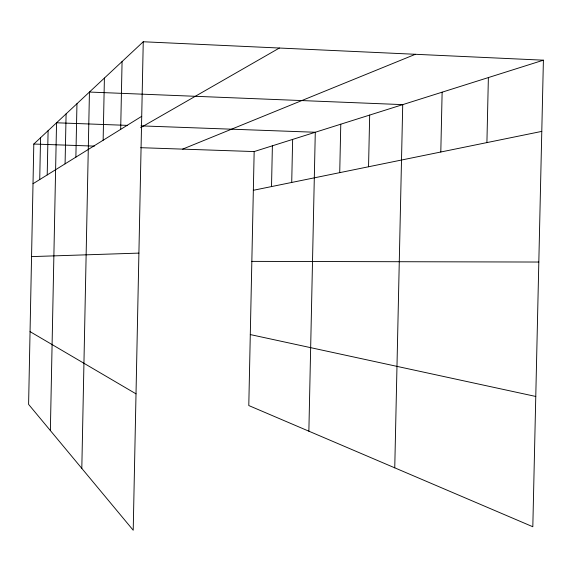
<?xml version="1.0" encoding="UTF-8"?>
<svg xmlns="http://www.w3.org/2000/svg" width="572" height="572" viewBox="0 0 572 572"><rect width="100%" height="100%" fill="white"/><g stroke="black" fill="none" stroke-linecap="round" stroke-linejoin="round"><path stroke-width="0.86" d="M143.25 41.763L33.805 144.037L28.6 404.383L133.212 530.237L143.25 41.763L543.4 60.182L532.818 526.748L248.791 405.548L254.161 151.566L543.4 60.182M39.725 179.572L40.562 137.723M47.211 174.925L48.098 130.681M50.365 430.559L56.549 122.787L127.613 125.382M65.086 163.842L66.095 113.864M75.876 157.15L76.955 103.711M81.81 468.397L89.439 92.049L402.724 104.626L394.752 467.839M103.139 140.247L104.404 78.071M120.685 129.365L122.072 61.554M271.521 186.579L272.386 145.81M291.72 182.454L292.642 139.411M308.866 431.188L315.286 132.254L140.941 125.876M339.725 172.644L340.776 124.203M368.547 166.759L369.676 115.072M440.805 152.009L442.127 92.178M486.915 142.592L488.374 77.57M33.012 183.734L141.72 116.316M140.648 127.67L279.393 48.027M182.64 149.12L415.379 54.29M253.346 190.29L541.784 131.388M31.553 256.606L138.91 253.11M251.837 261.375L538.824 262.04M33.805 144.037L94.366 146.11M140.726 147.69L254.161 151.566M250.293 334.57L535.771 396.46M30.051 331.624L136.014 393.843"/></g></svg>
